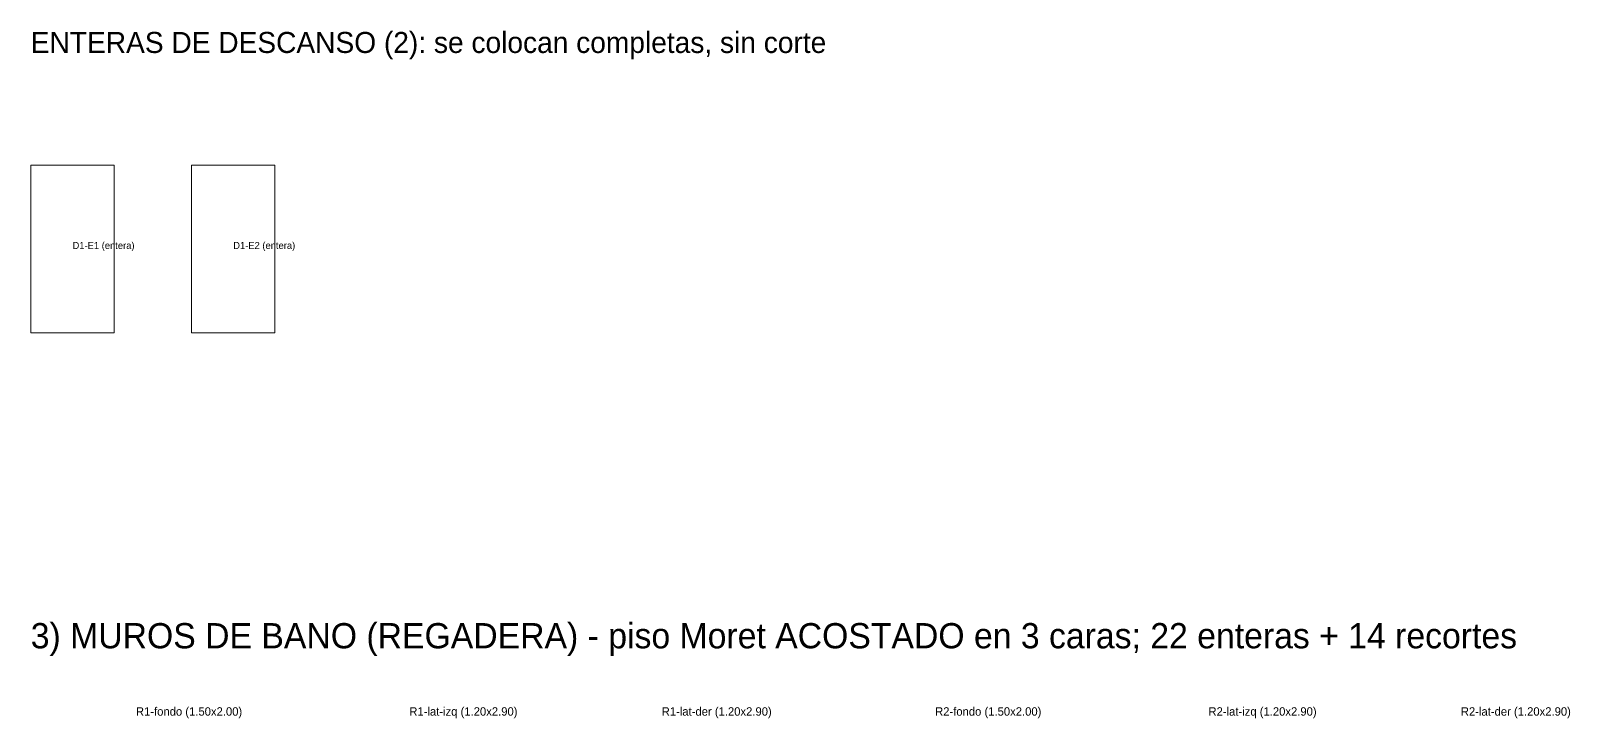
# Model space of a CAD drawing. Header units: metres. Extents: x 316.3 to 398.7, y -184.6 to -119.2.
# Drawn here: x 380.1 to 391.08, y -152.27 to -147.37 of the extents above; entities that cross this region are included whole.
import ezdxf

# ---------------------------------------------------------------- set-up
doc = ezdxf.new("R2010")
doc.units = ezdxf.units.M
doc.layers.add('ESCALERA-REGADERA-ZOCLO', color=6, linetype='Continuous', lineweight=0, plot=False)
doc.layers.add('ESCALERA-REGADERA-ZOCLO-TEXTO', color=7, linetype='Continuous', lineweight=0, plot=False)

msp = doc.modelspace()

# ---------------------------------------------------------------- linework, layer by layer
at = {"layer": 'ESCALERA-REGADERA-ZOCLO'}
for points in [[(380.096, -149.525), (380.692, -149.525), (380.692, -148.331), (380.096, -148.331)], [(381.242, -149.525), (381.838, -149.525), (381.838, -148.331), (381.242, -148.331)]]:
    msp.add_lwpolyline(points, close=True, dxfattribs=at)

# ---------------------------------------------------------------- texts
at = {"layer": 'ESCALERA-REGADERA-ZOCLO-TEXTO'}
for s, height, p in [('ENTERAS DE DESCANSO (2): se colocan completas, sin corte', 0.15, (380.096, -147.531)), ('D1-E1 (entera)', 0.05, (380.394, -148.928)), ('D1-E2 (entera)', 0.05, (381.54, -148.928)), ('3) MUROS DE BANO (REGADERA) - piso Moret ACOSTADO en 3 caras; 22 enteras + 14 recortes', 0.18, (380.096, -151.775)), ('R1-fondo (1.50x2.00)', 0.06, (380.846, -152.255)), ('R1-lat-izq (1.20x2.90)', 0.06, (382.796, -152.255)), ('R1-lat-der (1.20x2.90)', 0.06, (384.596, -152.255)), ('R2-fondo (1.50x2.00)', 0.06, (386.546, -152.255)), ('R2-lat-izq (1.20x2.90)', 0.06, (388.496, -152.255)), ('R2-lat-der (1.20x2.90)', 0.06, (390.296, -152.255))]:
    msp.add_text(s, height=height, dxfattribs=at).set_placement(p)

doc.saveas('drawing.dxf')
